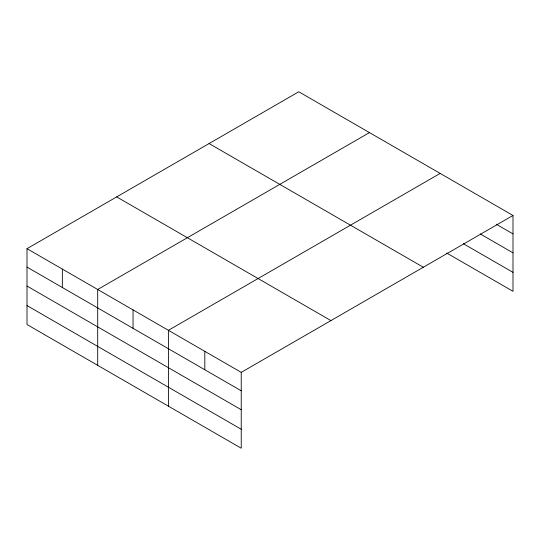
<?xml version="1.0" encoding="UTF-8"?>
<svg xmlns="http://www.w3.org/2000/svg" width="540" height="540" viewBox="0 0 540 540"><rect width="100%" height="100%" fill="white"/><g stroke="black" fill="none" stroke-linecap="round" stroke-linejoin="round"><path stroke-width="0.81" d="M27 248.677L241.238 372.37L241.238 448.22L27 324.533L27 248.677L298.762 91.78L513 215.467L513 291.323L446.715 253.051M369.461 132.597L97.7 289.494L97.7 365.351M440.161 173.414L168.399 330.311L168.399 406.168M241.238 372.37L513 215.467M496.247 224.215L513 233.888M480.222 233.915L513 252.841M463.469 243.769L513 272.369M209.081 143.559L423.32 267.246M116.681 196.904L330.919 320.591M27 267.098L241.238 390.785M27 286.051L241.238 409.738M27 305.579L241.238 429.266M204.815 351.344L204.815 369.758M133.049 309.906L133.049 328.327M62.35 269.089L62.35 287.51"/></g></svg>
